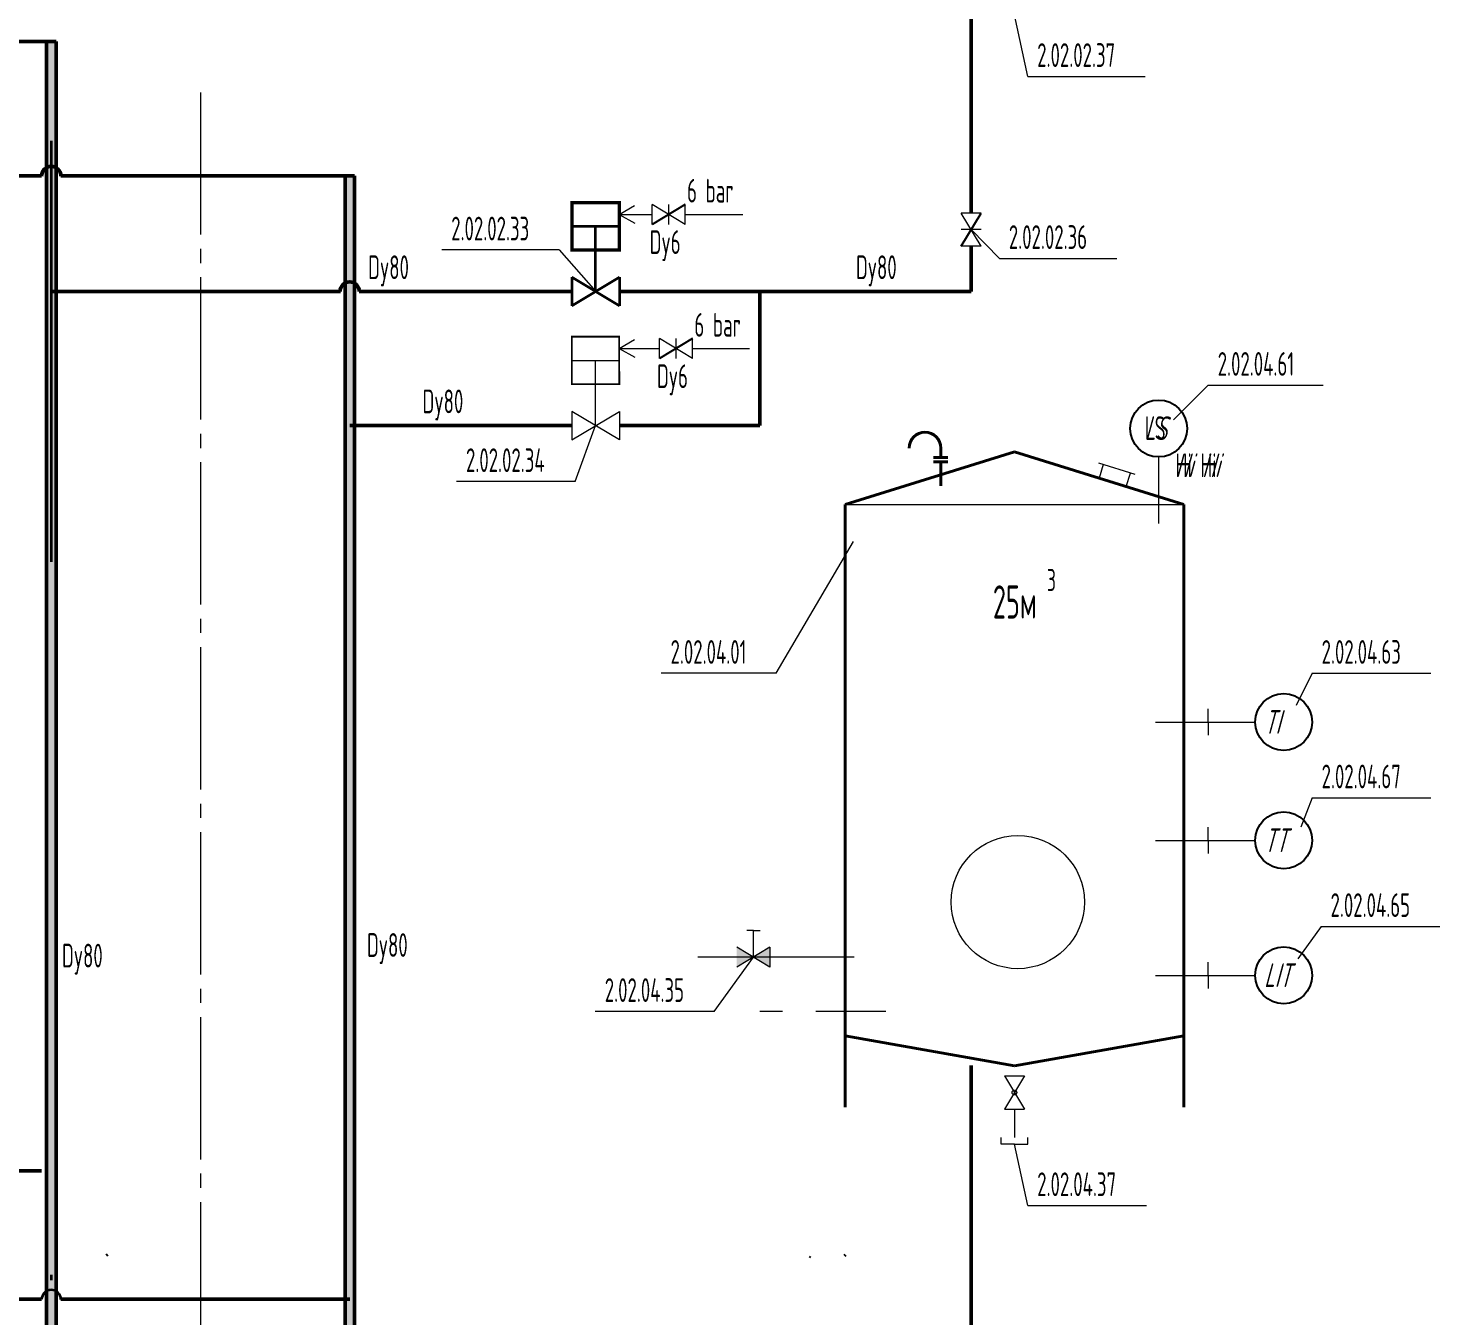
# Model space of a CAD drawing. Header units: millimetres. Extents: x -2281 to 5887, y 0 to 4166.
# Drawn here: x 1134 to 1282.7, y 352.6 to 488.3 of the extents above; entities that cross this region are included whole.
import ezdxf

# ---------------------------------------------------------------- set-up
doc = ezdxf.new("R2010")
doc.units = ezdxf.units.MM
for name, pattern in [('K5LT32772', [0]), ('K5LT32773', [0]), ('K5LT32774', [0]), ('K5LT32776', [0]), ('K5LT32777', [0]), ('K5LT32778', [0]), ('K5LT32781', [0]), ('K5LT32783', [0]), ('K5LT32784', [0]), ('K5LT32785', [0]), ('K5LT32786', [0]), ('K5LT32792', [0]), ('K5LT32793', [0]), ('K5LT32795', [0]), ('K5LT32796', [0]), ('K5LT32797', [0]), ('K5LT32799', [0]), ('K5LT32808', [0]), ('K5LT_AXLED', [19.5, 15, -1.5, 1.5, -1.5]), ('K5LT_THIN', [0])]:
    doc.linetypes.add(name, pattern=pattern)
doc.layers.add('Системный слой', color=7, linetype='Continuous')
doc.styles.add('KTEXTSTYLE', font='GOST_AU.SHX', dxfattribs={"width": 0.96, "height": 5})
pattern_1 = [(-45, (0, 0), (1.9445436, 1.9445436), [])]

# ---------------------------------------------------------------- blocks, each defined once
blk = doc.blocks.new('U780')
at = {"layer": 'Системный слой', "color": 191, "linetype": 'K5LT32795', "lineweight": 18, "true_color": 0xbf7fff}
for p, q in [((1234.39, 348.61), (1232.29, 348.61)), ((1234.39, 345.11), (1232.29, 348.61)), ((1234.39, 346.86), (1232.29, 346.86)), ((1234.39, 345.11), (1232.29, 345.11))]:
    blk.add_line(p, q, dxfattribs=at)
at = {"layer": 'Системный слой', "color": 191, "linetype": 'K5LT32796', "lineweight": 25, "true_color": 0xbf7fff}
blk.add_line((1232.29, 345.11), (1234.39, 348.61), dxfattribs=at)
blk = doc.blocks.new('U779')
at = {"layer": 'Системный слой', "color": 200, "linetype": 'K5LT32808', "lineweight": 35, "true_color": 0xbf00ff}
for p, q in [((1233.34, 378.94), (1233.34, 348.61)), ((1233.34, 345.11), (1233.34, 340.34))]:
    blk.add_line(p, q, dxfattribs=at)
at = {"layer": 'Системный слой'}
blk.add_blockref('U780', (0, 0), dxfattribs=at)
blk = doc.blocks.new('U782')
at = {"layer": 'Системный слой', "color": 191, "linetype": 'K5LT32795', "lineweight": 18, "true_color": 0xbf7fff}
for p, q in [((1234.39, 348.61), (1232.29, 348.61)), ((1234.39, 345.11), (1232.29, 348.61)), ((1234.39, 346.86), (1232.29, 346.86)), ((1234.39, 345.11), (1232.29, 345.11))]:
    blk.add_line(p, q, dxfattribs=at)
at = {"layer": 'Системный слой', "color": 191, "linetype": 'K5LT32796', "lineweight": 25, "true_color": 0xbf7fff}
blk.add_line((1232.29, 345.11), (1234.39, 348.61), dxfattribs=at)
blk = doc.blocks.new('U781')
at = {"layer": 'Системный слой', "color": 191, "linetype": 'K5LT32781', "lineweight": 50, "true_color": 0xbf7fff}
for p, q in [((1233.34, 378.94), (1233.34, 348.61)), ((1233.34, 345.11), (1233.34, 340.34))]:
    blk.add_line(p, q, dxfattribs=at)
at = {"layer": 'Системный слой'}
blk.add_blockref('U782', (0, 0), dxfattribs=at)
blk = doc.blocks.new('U785')
at = {"layer": 'Системный слой', "color": 211, "linetype": 'K5LT32799', "lineweight": 35, "true_color": 0xff7fff}
for p, q in [((1069.85, 376.1), (1071.95, 376.1)), ((1069.85, 372.6), (1071.95, 376.1)), ((1071.95, 372.6), (1069.85, 376.1)), ((1069.85, 374.35), (1071.95, 374.35)), ((1069.85, 372.6), (1071.95, 372.6))]:
    blk.add_line(p, q, dxfattribs=at)
blk = doc.blocks.new('U784')
at = {"layer": 'Системный слой', "color": 211, "linetype": 'K5LT32783', "lineweight": 50, "true_color": 0xff7fff}
for p, q in [((1070.9, 379.73), (1070.9, 376.1)), ((1070.9, 372.6), (1070.9, 367.83))]:
    blk.add_line(p, q, dxfattribs=at)
at = {"layer": 'Системный слой'}
blk.add_blockref('U785', (0, 0), dxfattribs=at)
blk = doc.blocks.new('U783')
at = {"layer": 'Системный слой', "color": 4, "linetype": 'K5LT32772', "lineweight": 18, "true_color": 0x00ffff}
for p, q in [((1101.02, 374.91), (1101.02, 377.01)), ((1101.02, 374.91), (1104.52, 377.01)), ((1102.76, 374.91), (1102.76, 377.01)), ((1104.52, 374.91), (1104.52, 377.01)), ((1107.98, 375.96), (1106.36, 376.91)), ((1101.02, 375.96), (1094.96, 375.96)), ((1102.77, 375.96), (1102.76, 375.96)), ((1107.98, 375.95), (1104.52, 375.95)), ((1107.98, 375.95), (1106.35, 375.03)), ((1100.25, 361.38), (1100.25, 363.48)), ((1100.25, 361.38), (1103.75, 363.48)), ((1101.99, 361.38), (1101.99, 363.48)), ((1103.75, 361.38), (1103.75, 363.48)), ((1107.98, 362.43), (1106.37, 363.38)), ((1100.25, 362.43), (1094.27, 362.43)), ((1102, 362.43), (1101.99, 362.43)), ((1107.98, 362.42), (1103.75, 362.42)), ((1107.98, 362.42), (1106.35, 361.5))]:
    blk.add_line(p, q, dxfattribs=at)
at = {"layer": 'Системный слой', "color": 4, "linetype": 'K5LT32774', "lineweight": 25, "true_color": 0x00ffff}
for p, q in [((1101.02, 377.01), (1104.52, 374.91)), ((1100.25, 363.48), (1103.75, 361.38))]:
    blk.add_line(p, q, dxfattribs=at)
at = {"layer": 'Системный слой', "color": 4, "linetype": 'K5LT32773', "lineweight": 18, "true_color": 0x00ffff}
for p, q in [((1102.78, 375.95), (1102.76, 375.95)), ((1102.01, 362.42), (1101.99, 362.42))]:
    blk.add_line(p, q, dxfattribs=at)
at = {"layer": 'Системный слой', "color": 211, "linetype": 'K5LT32799', "lineweight": 35, "true_color": 0xff7fff}
for p, q in [((1112.98, 374.71), (1107.98, 374.71)), ((1110.47, 367.83), (1110.47, 374.71)), ((1112.97, 366.33), (1107.97, 369.33)), ((1107.97, 369.33), (1107.97, 366.33)), ((1107.97, 366.33), (1112.97, 369.33)), ((1112.97, 369.33), (1112.97, 366.33))]:
    blk.add_line(p, q, dxfattribs=at)
at = {"layer": 'Системный слой', "color": 211, "linetype": 'K5LT32783', "lineweight": 50, "true_color": 0xff7fff}
for p, q in [((1070.9, 367.83), (1107.97, 367.83)), ((1112.97, 367.83), (1135.37, 367.83))]:
    blk.add_line(p, q, dxfattribs=at)
at = {"layer": 'Системный слой', "color": 191, "linetype": 'K5LT32781', "lineweight": 50, "true_color": 0xbf7fff}
for p, q in [((1093.18, 367.83), (1093.18, 354.3)), ((1093.18, 354.3), (1107.98, 354.3)), ((1112.98, 354.3), (1135.37, 354.3)), ((1137.4, 354.3), (1167.86, 354.3))]:
    blk.add_line(p, q, dxfattribs=at)
at = {"layer": 'Системный слой', "color": 200, "linetype": 'K5LT32778', "lineweight": 18, "true_color": 0xbf00ff}
for p, q in [((1112.98, 361.18), (1107.98, 361.18)), ((1110.48, 354.3), (1110.48, 361.18)), ((1112.98, 352.8), (1107.98, 355.8)), ((1107.98, 355.8), (1107.98, 352.8)), ((1107.98, 352.8), (1112.98, 355.8)), ((1112.98, 355.8), (1112.98, 352.8))]:
    blk.add_line(p, q, dxfattribs=at)
at = {"layer": 'Системный слой', "color": 211, "linetype": 'K5LT32799', "true_color": 0xff7fff, "const_width": 0.35}
blk.add_lwpolyline([(1112.97, 372.21), (1107.97, 372.21), (1107.98, 377.21), (1112.98, 377.21)], close=True, dxfattribs=at)
at = {"layer": 'Системный слой', "color": 200, "linetype": 'K5LT32778', "true_color": 0xbf00ff, "const_width": 0.18}
blk.add_lwpolyline([(1112.98, 358.68), (1107.98, 358.68), (1107.98, 363.68), (1112.98, 363.68)], close=True, dxfattribs=at)
at = {"layer": 'Системный слой'}
blk.add_blockref('U784', (0, 0), dxfattribs=at)
at = {"layer": 'Системный слой', "color": 7, "char_height": 2.5, "attachment_point": 1, "style": 'KTEXTSTYLE'}
for s, insert in [('\\H3.5;\\W0.965;\\Q15;\\Q0;\\W0.715;\\H2.50;6 bar', (1094.32, 379.59)), ('\\H3.5;\\W0.965;\\Q15;\\Q0;\\W0.715;\\H2.50;Dy6', (1100.23, 374.28)), ('\\H3.5;\\W0.965;\\Q15;\\Q0;\\W0.715;\\H2.50;6 bar', (1093.8, 366.17)), ('\\H3.5;\\W0.965;\\Q15;\\Q0;\\W0.715;\\H2.50;Dy6', (1099.46, 360.75))]:
    blk.add_mtext(s, dxfattribs=dict(at, insert=insert))
blk = doc.blocks.new('U789')
at = {"layer": 'Системный слой', "color": 191, "linetype": 'K5LT32795', "lineweight": 18, "true_color": 0xbf7fff}
for p, q in [((1234.39, 468.82), (1232.29, 468.82)), ((1234.39, 465.32), (1232.29, 468.82)), ((1234.39, 467.07), (1232.29, 467.07)), ((1234.39, 465.32), (1232.29, 465.32))]:
    blk.add_line(p, q, dxfattribs=at)
at = {"layer": 'Системный слой', "color": 191, "linetype": 'K5LT32796', "lineweight": 25, "true_color": 0xbf7fff}
blk.add_line((1232.29, 465.32), (1234.39, 468.82), dxfattribs=at)
blk = doc.blocks.new('U788')
at = {"layer": 'Системный слой', "color": 191, "linetype": 'K5LT32781', "lineweight": 50, "true_color": 0xbf7fff}
for p, q in [((1233.34, 498), (1233.34, 468.82)), ((1233.34, 465.32), (1233.34, 460.55))]:
    blk.add_line(p, q, dxfattribs=at)
at = {"layer": 'Системный слой'}
blk.add_blockref('U789', (0, 0), dxfattribs=at)
blk = doc.blocks.new('U848')
at = {"layer": 'Системный слой', "color": 7, "linetype": 'K5LT_THIN', "lineweight": 13}
for q in [(1210.39, 390.36), (1193.73, 384.64)]:
    blk.add_line((1206.25, 384.64), q, dxfattribs=at)
at = {"layer": 'Системный слой', "color": 7, "insert": (1194.73, 388.14), "char_height": 2.5, "attachment_point": 1, "style": 'KTEXTSTYLE'}
blk.add_mtext('\\H3.5;\\W0.965;\\Q15;\\Q0;\\W0.715;\\H2.50;2.02.04.35', dxfattribs=at)
blk = doc.blocks.new('U849')
at = {"layer": 'Системный слой', "color": 7, "linetype": 'K5LT_THIN', "lineweight": 13}
for q in [(1237.91, 370.66), (1251.83, 364.17)]:
    blk.add_line((1239.31, 364.17), q, dxfattribs=at)
at = {"layer": 'Системный слой', "color": 7, "insert": (1240.31, 367.67), "char_height": 2.5, "attachment_point": 1, "style": 'KTEXTSTYLE'}
blk.add_mtext('\\H3.5;\\W0.965;\\Q15;\\Q0;\\W0.715;\\H2.50;2.02.04.37', dxfattribs=at)
blk = doc.blocks.new('U850')
at = {"layer": 'Системный слой', "color": 7, "linetype": 'K5LT_THIN', "lineweight": 13}
for q in [(1267.79, 390.2), (1282.75, 393.6)]:
    blk.add_line((1270.23, 393.6), q, dxfattribs=at)
at = {"layer": 'Системный слой', "color": 7, "insert": (1271.23, 397.1), "char_height": 2.5, "attachment_point": 1, "style": 'KTEXTSTYLE'}
blk.add_mtext('\\H3.5;\\W0.965;\\Q15;\\Q0;\\W0.715;\\H2.50;2.02.04.65', dxfattribs=at)
blk = doc.blocks.new('U851')
at = {"layer": 'Системный слой', "color": 7, "linetype": 'K5LT_THIN', "lineweight": 13}
for q in [(1268.1, 404.08), (1281.81, 407.16)]:
    blk.add_line((1269.29, 407.16), q, dxfattribs=at)
at = {"layer": 'Системный слой', "color": 7, "insert": (1270.29, 410.66), "char_height": 2.5, "attachment_point": 1, "style": 'KTEXTSTYLE'}
blk.add_mtext('\\H3.5;\\W0.965;\\Q15;\\Q0;\\W0.715;\\H2.50;2.02.04.67', dxfattribs=at)
blk = doc.blocks.new('U852')
at = {"layer": 'Системный слой', "color": 7, "linetype": 'K5LT_THIN', "lineweight": 13}
for q in [(1267.6, 416.88), (1281.81, 420.29)]:
    blk.add_line((1269.29, 420.29), q, dxfattribs=at)
at = {"layer": 'Системный слой', "color": 7, "insert": (1270.29, 423.79), "char_height": 2.5, "attachment_point": 1, "style": 'KTEXTSTYLE'}
blk.add_mtext('\\H3.5;\\W0.965;\\Q15;\\Q0;\\W0.715;\\H2.50;2.02.04.63', dxfattribs=at)
blk = doc.blocks.new('U853')
at = {"layer": 'Системный слой', "color": 7, "linetype": 'K5LT_THIN', "lineweight": 13}
for q in [(1254.68, 447), (1270.46, 450.66)]:
    blk.add_line((1258.34, 450.66), q, dxfattribs=at)
at = {"layer": 'Системный слой', "color": 7, "insert": (1259.34, 454.16), "char_height": 2.5, "attachment_point": 1, "style": 'KTEXTSTYLE'}
blk.add_mtext('\\H3.5;\\W0.965;\\Q15;\\Q0;\\W0.715;\\H2.50;2.02.04.61', dxfattribs=at)
blk = doc.blocks.new('U854')
at = {"layer": 'Системный слой', "color": 7, "linetype": 'K5LT_THIN', "lineweight": 13}
for q in [(1220.96, 434.17), (1200.66, 420.29)]:
    blk.add_line((1212.78, 420.29), q, dxfattribs=at)
at = {"layer": 'Системный слой', "color": 7, "insert": (1201.66, 423.79), "char_height": 2.5, "attachment_point": 1, "style": 'KTEXTSTYLE'}
blk.add_mtext('\\H3.5;\\W0.965;\\Q15;\\Q0;\\W0.715;\\H2.50;2.02.04.01', dxfattribs=at)
blk = doc.blocks.new('U863')
at = {"layer": 'Системный слой', "color": 7, "linetype": 'K5LT_THIN', "lineweight": 13}
for q in [(1177.54, 464.93), (1193.77, 460.55)]:
    blk.add_line((1189.92, 464.93), q, dxfattribs=at)
at = {"layer": 'Системный слой', "color": 7, "insert": (1178.54, 468.43), "char_height": 2.5, "attachment_point": 1, "style": 'KTEXTSTYLE'}
blk.add_mtext('\\H3.5;\\W0.965;\\Q15;\\Q0;\\W0.715;\\H2.50;2.02.02.33', dxfattribs=at)
blk = doc.blocks.new('U864')
at = {"layer": 'Системный слой', "color": 7, "linetype": 'K5LT_THIN', "lineweight": 13}
for q in [(1193.76, 446.41), (1179.1, 440.51)]:
    blk.add_line((1191.62, 440.51), q, dxfattribs=at)
at = {"layer": 'Системный слой', "color": 7, "insert": (1180.1, 444.01), "char_height": 2.5, "attachment_point": 1, "style": 'KTEXTSTYLE'}
blk.add_mtext('\\H3.5;\\W0.965;\\Q15;\\Q0;\\W0.715;\\H2.50;2.02.02.34', dxfattribs=at)
blk = doc.blocks.new('U865')
at = {"layer": 'Системный слой', "color": 7, "linetype": 'K5LT_THIN', "lineweight": 13}
for q in [(1233.34, 467.07), (1248.71, 464.03)]:
    blk.add_line((1236.32, 464.03), q, dxfattribs=at)
at = {"layer": 'Системный слой', "color": 7, "insert": (1237.32, 467.53), "char_height": 2.5, "attachment_point": 1, "style": 'KTEXTSTYLE'}
blk.add_mtext('\\H3.5;\\W0.965;\\Q15;\\Q0;\\W0.715;\\H2.50;2.02.02.36', dxfattribs=at)
blk = doc.blocks.new('U867')
at = {"layer": 'Системный слой', "color": 7, "linetype": 'K5LT_THIN', "lineweight": 13}
for q in [(1237.91, 489.72), (1251.7, 483.22)]:
    blk.add_line((1239.31, 483.22), q, dxfattribs=at)
at = {"layer": 'Системный слой', "color": 7, "insert": (1240.31, 486.72), "char_height": 2.5, "attachment_point": 1, "style": 'KTEXTSTYLE'}
blk.add_mtext('\\H3.5;\\W0.965;\\Q15;\\Q0;\\W0.715;\\H2.50;2.02.02.37', dxfattribs=at)
blk = doc.blocks.new('U941')
at = {"layer": 'Системный слой', "color": 7, "linetype": 'K5LT_THIN', "lineweight": 13}
for q in [(1210.39, 390.36), (1193.73, 384.64)]:
    blk.add_line((1206.25, 384.64), q, dxfattribs=at)
at = {"layer": 'Системный слой', "color": 7, "insert": (1194.73, 388.14), "char_height": 2.5, "attachment_point": 1, "style": 'KTEXTSTYLE'}
blk.add_mtext('\\H3.5;\\W0.965;\\Q15;\\Q0;\\W0.715;\\H2.50;2.02.04.35', dxfattribs=at)
blk = doc.blocks.new('U942')
at = {"layer": 'Системный слой', "color": 7, "linetype": 'K5LT_THIN', "lineweight": 13}
for q in [(1237.91, 370.66), (1251.83, 364.17)]:
    blk.add_line((1239.31, 364.17), q, dxfattribs=at)
at = {"layer": 'Системный слой', "color": 7, "insert": (1240.31, 367.67), "char_height": 2.5, "attachment_point": 1, "style": 'KTEXTSTYLE'}
blk.add_mtext('\\H3.5;\\W0.965;\\Q15;\\Q0;\\W0.715;\\H2.50;2.02.04.37', dxfattribs=at)
blk = doc.blocks.new('U943')
at = {"layer": 'Системный слой', "color": 7, "linetype": 'K5LT_THIN', "lineweight": 13}
for q in [(1267.79, 390.2), (1282.75, 393.6)]:
    blk.add_line((1270.23, 393.6), q, dxfattribs=at)
at = {"layer": 'Системный слой', "color": 7, "insert": (1271.23, 397.1), "char_height": 2.5, "attachment_point": 1, "style": 'KTEXTSTYLE'}
blk.add_mtext('\\H3.5;\\W0.965;\\Q15;\\Q0;\\W0.715;\\H2.50;2.02.04.65', dxfattribs=at)
blk = doc.blocks.new('U944')
at = {"layer": 'Системный слой', "color": 7, "linetype": 'K5LT_THIN', "lineweight": 13}
for q in [(1268.1, 404.08), (1281.81, 407.16)]:
    blk.add_line((1269.29, 407.16), q, dxfattribs=at)
at = {"layer": 'Системный слой', "color": 7, "insert": (1270.29, 410.66), "char_height": 2.5, "attachment_point": 1, "style": 'KTEXTSTYLE'}
blk.add_mtext('\\H3.5;\\W0.965;\\Q15;\\Q0;\\W0.715;\\H2.50;2.02.04.67', dxfattribs=at)
blk = doc.blocks.new('U945')
at = {"layer": 'Системный слой', "color": 7, "linetype": 'K5LT_THIN', "lineweight": 13}
for q in [(1267.6, 416.88), (1281.81, 420.29)]:
    blk.add_line((1269.29, 420.29), q, dxfattribs=at)
at = {"layer": 'Системный слой', "color": 7, "insert": (1270.29, 423.79), "char_height": 2.5, "attachment_point": 1, "style": 'KTEXTSTYLE'}
blk.add_mtext('\\H3.5;\\W0.965;\\Q15;\\Q0;\\W0.715;\\H2.50;2.02.04.63', dxfattribs=at)
blk = doc.blocks.new('U946')
at = {"layer": 'Системный слой', "color": 7, "linetype": 'K5LT_THIN', "lineweight": 13}
for q in [(1254.68, 447), (1270.46, 450.66)]:
    blk.add_line((1258.34, 450.66), q, dxfattribs=at)
at = {"layer": 'Системный слой', "color": 7, "insert": (1259.34, 454.16), "char_height": 2.5, "attachment_point": 1, "style": 'KTEXTSTYLE'}
blk.add_mtext('\\H3.5;\\W0.965;\\Q15;\\Q0;\\W0.715;\\H2.50;2.02.04.61', dxfattribs=at)
blk = doc.blocks.new('U947')
at = {"layer": 'Системный слой', "color": 7, "linetype": 'K5LT_THIN', "lineweight": 13}
for q in [(1220.96, 434.17), (1200.66, 420.29)]:
    blk.add_line((1212.78, 420.29), q, dxfattribs=at)
at = {"layer": 'Системный слой', "color": 7, "insert": (1201.66, 423.79), "char_height": 2.5, "attachment_point": 1, "style": 'KTEXTSTYLE'}
blk.add_mtext('\\H3.5;\\W0.965;\\Q15;\\Q0;\\W0.715;\\H2.50;2.02.04.01', dxfattribs=at)
blk = doc.blocks.new('U956')
at = {"layer": 'Системный слой', "color": 7, "linetype": 'K5LT_THIN', "lineweight": 13}
for q in [(1177.54, 464.93), (1193.77, 460.55)]:
    blk.add_line((1189.92, 464.93), q, dxfattribs=at)
at = {"layer": 'Системный слой', "color": 7, "insert": (1178.54, 468.43), "char_height": 2.5, "attachment_point": 1, "style": 'KTEXTSTYLE'}
blk.add_mtext('\\H3.5;\\W0.965;\\Q15;\\Q0;\\W0.715;\\H2.50;2.02.02.33', dxfattribs=at)
blk = doc.blocks.new('U957')
at = {"layer": 'Системный слой', "color": 7, "linetype": 'K5LT_THIN', "lineweight": 13}
for q in [(1193.76, 446.41), (1179.1, 440.51)]:
    blk.add_line((1191.62, 440.51), q, dxfattribs=at)
at = {"layer": 'Системный слой', "color": 7, "insert": (1180.1, 444.01), "char_height": 2.5, "attachment_point": 1, "style": 'KTEXTSTYLE'}
blk.add_mtext('\\H3.5;\\W0.965;\\Q15;\\Q0;\\W0.715;\\H2.50;2.02.02.34', dxfattribs=at)
blk = doc.blocks.new('U960')
at = {"layer": 'Системный слой', "color": 7, "linetype": 'K5LT_THIN', "lineweight": 13}
for q in [(1233.34, 467.07), (1248.71, 464.03)]:
    blk.add_line((1236.32, 464.03), q, dxfattribs=at)
at = {"layer": 'Системный слой', "color": 7, "insert": (1237.32, 467.53), "char_height": 2.5, "attachment_point": 1, "style": 'KTEXTSTYLE'}
blk.add_mtext('\\H3.5;\\W0.965;\\Q15;\\Q0;\\W0.715;\\H2.50;2.02.02.36', dxfattribs=at)
blk = doc.blocks.new('U962')
at = {"layer": 'Системный слой', "color": 7, "linetype": 'K5LT_THIN', "lineweight": 13}
for q in [(1237.91, 489.72), (1251.7, 483.22)]:
    blk.add_line((1239.31, 483.22), q, dxfattribs=at)
at = {"layer": 'Системный слой', "color": 7, "insert": (1240.31, 486.72), "char_height": 2.5, "attachment_point": 1, "style": 'KTEXTSTYLE'}
blk.add_mtext('\\H3.5;\\W0.965;\\Q15;\\Q0;\\W0.715;\\H2.50;2.02.02.37', dxfattribs=at)
blk = doc.blocks.new('T93')
at = {"layer": 'Системный слой', "color": 7, "char_height": 2.5, "attachment_point": 1, "style": 'KTEXTSTYLE'}
for s, insert in [('\\H3.5;\\W0.965;\\Q15;\\Q0;\\W0.715;\\H2.33;3', (1241.34, 431.29)), ('\\H3.5;\\W0.965;\\Q15;\\Q0;\\W0.715;25м', (1235.64, 429.56))]:
    blk.add_mtext(s, dxfattribs=dict(at, insert=insert))

msp = doc.modelspace()

# ---------------------------------------------------------------- hatches: boundary and pattern name
at = {"layer": 'Системный слой', "true_color": 0xffc0cb}
for points in [[(1135.88504, 486.88667), (1135.88504, 473.60249), (1135.99953, 473.65818), (1136.12009, 473.69909), (1136.24484, 473.72458), (1136.37179, 473.73423), (1136.49895, 473.72789), (1136.62432, 473.70568), (1136.74591, 473.66793), (1136.86182, 473.61525), (1136.88504, 473.60249), (1136.88504, 486.88667)], [(1136.88504, 355.14776), (1136.88504, 473.60249), (1136.77054, 473.65818), (1136.64998, 473.69909), (1136.52523, 473.72458), (1136.39828, 473.73423), (1136.27112, 473.72789), (1136.14575, 473.70568), (1136.02416, 473.66793), (1135.90825, 473.61525), (1135.88504, 473.60249), (1135.88504, 355.14776), (1135.99953, 355.20346), (1136.12009, 355.24437), (1136.24484, 355.26985), (1136.37179, 355.2795), (1136.49895, 355.27317), (1136.62432, 355.25095), (1136.74591, 355.21321), (1136.86182, 355.16052)], [(1135.88504, 355.14776), (1135.88504, 197.55695), (1136.88504, 197.55695), (1136.88504, 355.14776), (1136.77054, 355.20346), (1136.64998, 355.24437), (1136.52523, 355.26985), (1136.39828, 355.2795), (1136.27112, 355.27317), (1136.14575, 355.25095), (1136.02416, 355.21321), (1135.90825, 355.16052)]]:
    msp.add_hatch(color=254, dxfattribs=at).paths.add_polyline_path(points)
at = {"layer": 'Системный слой', "true_color": 0xcc99ff}
h = msp.add_hatch(color=191, dxfattribs=at)
h.paths.add_polyline_path([(1168.35503, 197.55695), (1168.35504, 222.17715), (1168.24054, 222.23284), (1168.11998, 222.27375), (1167.99523, 222.29923), (1167.86828, 222.30888), (1167.74112, 222.30255), (1167.61575, 222.28033), (1167.49416, 222.24258), (1167.37825, 222.1899), (1167.35504, 222.17714), (1167.35504, 197.55695)])
h.paths.add_polyline_path([(1168.35504, 222.17715), (1168.35505, 341.20807), (1168.24147, 341.2656), (1168.12158, 341.30845), (1167.99726, 341.33594), (1167.87048, 341.34764), (1167.74324, 341.34335), (1167.61753, 341.32316), (1167.49534, 341.28738), (1167.3786, 341.23657), (1167.35505, 341.22412), (1167.35504, 222.17714), (1167.46953, 222.23284), (1167.5901, 222.27375), (1167.71484, 222.29923), (1167.8418, 222.30888), (1167.96896, 222.30255), (1168.09433, 222.28033), (1168.21592, 222.24259), (1168.33183, 222.1899)])
h.paths.add_polyline_path([(1167.35505, 354.30127), (1167.35505, 341.22412), (1167.47042, 341.27798), (1167.59162, 341.31696), (1167.71676, 341.34044), (1167.84385, 341.34806), (1167.97089, 341.3397), (1168.09589, 341.31549), (1168.21687, 341.2758), (1168.33192, 341.22127), (1168.35505, 341.20807), (1168.35507, 461.42428), (1168.24149, 461.48181), (1168.1216, 461.52467), (1167.99728, 461.55216), (1167.8705, 461.56385), (1167.74325, 461.55958), (1167.61754, 461.53939), (1167.49536, 461.50361), (1167.37861, 461.4528), (1167.35506, 461.44034)])
h.paths.add_polyline_path([(1167.35506, 472.73201), (1167.35506, 461.44034), (1167.47043, 461.4942), (1167.59163, 461.53318), (1167.71677, 461.55666), (1167.84386, 461.56428), (1167.9709, 461.55592), (1168.0959, 461.5317), (1168.21688, 461.49202), (1168.33193, 461.43748), (1168.35507, 461.42428), (1168.35507, 472.73201)])
at = {"layer": 'Системный слой'}
h = msp.add_hatch(color=7, dxfattribs=at)
h.paths.add_polyline_path([(1210.39454, 390.35907), (1208.64454, 391.40907), (1208.64454, 389.30907)])
h.paths.add_polyline_path([(1212.14454, 391.40907), (1210.39454, 390.35907), (1212.14454, 389.30907)])
h = msp.add_hatch(color=7, dxfattribs=at)
h.paths.add_polyline_path([(1210.39454, 390.35907), (1208.64454, 391.40907), (1208.64454, 389.30907)])
h.paths.add_polyline_path([(1212.14454, 391.40907), (1210.39454, 390.35907), (1212.14454, 389.30907)])
h = msp.add_hatch(dxfattribs=at)
h.set_pattern_fill('', angle=-90, style=0, pattern_type=0)
h.set_pattern_definition(pattern_1)
h.paths.add_polyline_path([(1141.3745, 358.67834), (1141.1545, 358.67834), (1141.1545, 359.03584), (1141.3745, 359.03584)])
h.paths.add_polyline_path([(1141.7595, 358.67834), (1141.7595, 359.03584), (1141.9795, 359.03584), (1142.062, 359.03584), (1142.34937, 359.03584), (1142.34937, 358.67834)])
h.paths.add_polyline_path([(1143.80962, 358.67834), (1143.80962, 359.03584), (1144.07489, 359.03584), (1144.1795, 359.03584), (1144.3995, 359.03584), (1144.3995, 358.67834)])
h.paths.add_polyline_path([(1145.0045, 358.67834), (1144.7845, 358.67834), (1144.7845, 359.03584), (1145.0045, 359.03584)])
h = msp.add_hatch(dxfattribs=at)
h.set_pattern_fill('', angle=-90, style=0, pattern_type=0)
h.set_pattern_definition(pattern_1)
h.paths.add_polyline_path([(1216.4995, 358.67879), (1216.2795, 358.67879), (1216.2795, 359.03629), (1216.4995, 359.03629)])
h.paths.add_polyline_path([(1216.8845, 358.67879), (1216.8845, 359.03629), (1217.1045, 359.03629), (1217.187, 359.03629), (1217.47437, 359.03629), (1217.47437, 358.67879)])
h.paths.add_polyline_path([(1218.93462, 358.67879), (1218.93462, 359.03629), (1219.19989, 359.03629), (1219.3045, 359.03629), (1219.5245, 359.03629), (1219.5245, 358.67879)])
h.paths.add_polyline_path([(1220.1295, 358.67879), (1219.9095, 358.67879), (1219.9095, 359.03629), (1220.1295, 359.03629)])

# ---------------------------------------------------------------- linework, layer by layer
at = {"layer": 'Системный слой', "color": 211, "linetype": 'K5LT32783', "lineweight": 50, "true_color": 0xff7fff}
for p, q in [((1112.97314, 486.88667), (1136.88504, 486.88667)), ((1135.88504, 486.88667), (1135.88504, 152.1593)), ((1136.88504, 486.88667), (1136.88504, 152.14148)), ((1166.85504, 460.55015), (1136.43017, 460.55015)), ((1191.31006, 460.55015), (1168.85504, 460.55015)), ((1196.26696, 460.55015), (1211.06188, 460.55015))]:
    msp.add_line(p, q, dxfattribs=at)
at = {"layer": 'Системный слой', "color": 30, "linetype": 'K5LT_AXLED', "lineweight": 13, "true_color": 0xff8000}
msp.add_line((1152.12004, 481.53941), (1152.12004, 96.68507), dxfattribs=at)
at = {"layer": 'Системный слой', "color": 211, "linetype": 'K5LT32799', "lineweight": 35, "true_color": 0xff7fff}
for p, q in [((1136.38504, 476.44365), (1136.38504, 432.04806)), ((1136.38504, 476.44365), (1136.38504, 432.04806)), ((1191.26391, 467.42513), (1196.26391, 467.42513)), ((1193.76696, 460.55015), (1193.76696, 467.42514)), ((1191.26696, 459.05015), (1196.26696, 462.05015)), ((1191.26696, 462.05015), (1191.26696, 459.05015)), ((1196.26696, 459.05015), (1191.26696, 462.05015)), ((1196.26696, 462.05015), (1196.26696, 459.05015)), ((1136.38504, 356.85298), (1136.38504, 356.30127)), ((1136.38504, 356.85298), (1136.38504, 356.30127))]:
    msp.add_line(p, q, dxfattribs=at)
at = {"layer": 'Системный слой', "color": 191, "linetype": 'K5LT32781', "lineweight": 50, "true_color": 0xbf7fff}
for p, q in [((1112.97517, 472.73201), (1135.37096, 472.73201)), ((1137.39911, 472.73201), (1168.35507, 472.73201)), ((1233.33791, 460.55015), (1211.06188, 460.55015)), ((1211.06188, 460.55015), (1211.06188, 446.40537)), ((1191.22182, 446.40854), (1167.85506, 446.40854)), ((1211.06188, 446.40537), (1196.26493, 446.40854))]:
    msp.add_line(p, q, dxfattribs=at)
at = {"layer": 'Системный слой', "color": 200, "linetype": 'K5LT32784', "lineweight": 50, "true_color": 0xbf00ff}
for p, q in [((1167.35504, 153.00093), (1167.35506, 472.73201)), ((1168.35503, 153.00093), (1168.35507, 472.73201))]:
    msp.add_line(p, q, dxfattribs=at)
at = {"layer": 'Системный слой', "color": 4, "linetype": 'K5LT32772', "lineweight": 18, "true_color": 0x00ffff}
for p, q in [((1196.25846, 468.67813), (1197.87663, 469.62531)), ((1199.7179, 467.62513), (1199.7179, 469.72513)), ((1203.2179, 467.62513), (1199.7179, 469.72513)), ((1201.47584, 467.62513), (1201.47584, 469.72513)), ((1203.2179, 467.62513), (1203.2179, 469.72513)), ((1196.25849, 468.67309), (1197.88786, 467.7453)), ((1196.25849, 468.67309), (1199.7179, 468.67309)), ((1201.4679, 468.67513), (1201.47584, 468.67513)), ((1203.2179, 468.67513), (1209.2779, 468.67513)), ((1196.25643, 454.53652), (1197.87461, 455.4837)), ((1200.48876, 453.48352), (1200.48876, 455.58352)), ((1203.98876, 453.48352), (1200.48876, 455.58352)), ((1202.24669, 453.48352), (1202.24669, 455.58352)), ((1203.98876, 453.48352), (1203.98876, 455.58352)), ((1196.25646, 454.53149), (1197.88583, 453.60369)), ((1196.25646, 454.53149), (1200.48876, 454.53149)), ((1202.23876, 454.53352), (1202.24669, 454.53352)), ((1203.98876, 454.53352), (1209.97354, 454.53352))]:
    msp.add_line(p, q, dxfattribs=at)
at = {"layer": 'Системный слой', "color": 4, "linetype": 'K5LT32774', "lineweight": 25, "true_color": 0x00ffff}
for p, q in [((1203.2179, 469.72513), (1199.7179, 467.62513)), ((1203.98876, 455.58352), (1200.48876, 453.48352))]:
    msp.add_line(p, q, dxfattribs=at)
at = {"layer": 'Системный слой', "color": 4, "linetype": 'K5LT32773', "lineweight": 18, "true_color": 0x00ffff}
for p, q in [((1201.45997, 468.67037), (1201.47584, 468.67037)), ((1202.23082, 454.52876), (1202.24669, 454.52876))]:
    msp.add_line(p, q, dxfattribs=at)
at = {"layer": 'Системный слой', "color": 200, "linetype": 'K5LT32778', "lineweight": 18, "true_color": 0xbf00ff}
for p, q in [((1191.26188, 453.28352), (1196.26188, 453.28352)), ((1193.76493, 446.40854), (1193.76188, 453.28352)), ((1191.26493, 444.90854), (1196.26493, 447.90854)), ((1191.26493, 447.90854), (1191.26493, 444.90854)), ((1196.26493, 444.90854), (1191.26493, 447.90854)), ((1196.26493, 447.90854), (1196.26493, 444.90854))]:
    msp.add_line(p, q, dxfattribs=at)
at = {"layer": 'Системный слой', "color": 7, "linetype": 'K5LT32785', "lineweight": 40}
for p, q in [((1220.06024, 438.08025), (1237.91024, 443.64393)), ((1220.06024, 438.08025), (1237.91024, 443.64393)), ((1230.14604, 443.02947), (1230.14604, 444.04199)), ((1230.14604, 443.02947), (1230.14604, 444.04199)), ((1237.91024, 443.64393), (1255.76024, 438.08025)), ((1237.91024, 443.64393), (1255.76024, 438.08025)), ((1229.39604, 443.02947), (1230.89604, 443.02947)), ((1229.39604, 443.02947), (1230.89604, 443.02947)), ((1229.39604, 442.58137), (1230.89604, 442.58137)), ((1229.39604, 442.58137), (1230.89604, 442.58137)), ((1230.14604, 440.06424), (1230.14604, 442.58137)), ((1230.14604, 440.06424), (1230.14604, 442.58137)), ((1220.06024, 382.08025), (1220.06024, 438.08025)), ((1220.06024, 382.08025), (1220.06024, 438.08025)), ((1255.76024, 438.08025), (1255.76024, 382.08025)), ((1255.76024, 438.08025), (1255.76024, 382.08025)), ((1220.06024, 382.08025), (1237.91024, 378.91737)), ((1220.06024, 382.08025), (1220.06024, 374.54018)), ((1220.06024, 382.08025), (1237.91024, 378.91737)), ((1220.06024, 382.08025), (1220.06024, 374.54018)), ((1237.91024, 378.91737), (1255.76024, 382.08025)), ((1237.91024, 378.91737), (1255.76024, 382.08025)), ((1255.76024, 382.08025), (1255.76024, 374.54018)), ((1255.76024, 382.08025), (1255.76024, 374.54018))]:
    msp.add_line(p, q, dxfattribs=at)
at = {"layer": 'Системный слой', "color": 7, "linetype": 'K5LT32776', "lineweight": 18}
for p, q in [((1250.62305, 441.25264), (1246.80425, 442.44292)), ((1250.62305, 441.25264), (1246.80425, 442.44292)), ((1247.2816, 442.29414), (1246.83524, 440.86209)), ((1247.2816, 442.29414), (1246.83524, 440.86209)), ((1249.69934, 439.96937), (1250.1457, 441.40142)), ((1249.69934, 439.96937), (1250.1457, 441.40142)), ((1220.06024, 438.08025), (1255.76024, 438.08025)), ((1220.06024, 438.08025), (1255.76024, 438.08025)), ((1252.79183, 415.1519), (1263.29183, 415.1519)), ((1252.79183, 415.1519), (1263.29183, 415.1519)), ((1258.33911, 415.1519), (1258.33911, 416.5519)), ((1258.33911, 415.1519), (1258.33911, 416.5519)), ((1258.33911, 415.1519), (1258.33911, 413.7519)), ((1258.33911, 415.1519), (1258.33911, 413.7519)), ((1258.33911, 402.67725), (1258.33911, 404.07725)), ((1258.33911, 402.67725), (1258.33911, 404.07725)), ((1252.79183, 402.67725), (1263.29183, 402.67725)), ((1252.79183, 402.67725), (1263.29183, 402.67725)), ((1258.33911, 402.67725), (1258.33911, 401.27725)), ((1258.33911, 402.67725), (1258.33911, 401.27725)), ((1210.39454, 393.15907), (1209.69454, 393.15907)), ((1210.39454, 393.15907), (1209.69454, 393.15907)), ((1210.39454, 390.35907), (1210.39454, 393.15907)), ((1210.39454, 393.15907), (1211.09454, 393.15907)), ((1210.39454, 390.35907), (1210.39454, 393.15907)), ((1210.39454, 393.15907), (1211.09454, 393.15907)), ((1212.14454, 391.40907), (1208.64454, 389.30907)), ((1212.14454, 389.30907), (1208.64454, 391.40907)), ((1212.14454, 391.40907), (1208.64454, 389.30907)), ((1212.14454, 389.30907), (1208.64454, 391.40907)), ((1212.14454, 391.40907), (1212.14454, 389.30907)), ((1212.14454, 391.40907), (1212.14454, 389.30907)), ((1221.02229, 390.35907), (1204.53864, 390.35907)), ((1221.02229, 390.35907), (1204.53864, 390.35907)), ((1258.33911, 388.44302), (1258.33911, 389.84302)), ((1258.33911, 388.44302), (1258.33911, 389.84302)), ((1252.79183, 388.44302), (1263.29183, 388.44302)), ((1252.79183, 388.44302), (1263.29183, 388.44302)), ((1258.33911, 388.44302), (1258.33911, 387.04302)), ((1258.33911, 388.44302), (1258.33911, 387.04302))]:
    msp.add_line(p, q, dxfattribs=at)
at = {"layer": 'Системный слой', "color": 7, "linetype": 'K5LT32786', "lineweight": 18}
msp.add_line((1253.11614, 436.07648), (1253.11614, 443.09886), dxfattribs=at)
msp.add_line((1253.11614, 436.07648), (1253.11614, 443.09886), dxfattribs=at)
at = {"layer": 'Системный слой', "color": 211, "linetype": 'K5LT32793', "lineweight": 18, "true_color": 0xff7fff}
for p, q in [((1213.46609, 384.64031), (1211.06185, 384.64031)), ((1213.46609, 384.64031), (1211.06185, 384.64031)), ((1224.36185, 384.64031), (1216.96609, 384.64031)), ((1224.36185, 384.64031), (1216.96609, 384.64031))]:
    msp.add_line(p, q, dxfattribs=at)
at = {"layer": 'Системный слой', "color": 6, "linetype": 'K5LT32792', "lineweight": 18, "true_color": 0xff00ff}
for p, q in [((1236.86024, 377.83917), (1238.96024, 377.83917)), ((1236.86024, 377.83917), (1238.96024, 374.33917)), ((1238.96024, 377.83917), (1236.86024, 374.33917)), ((1236.86024, 377.83917), (1238.96024, 377.83917)), ((1236.86024, 377.83917), (1238.96024, 374.33917)), ((1238.96024, 377.83917), (1236.86024, 374.33917)), ((1236.86024, 374.33917), (1238.96024, 374.33917)), ((1236.86024, 374.33917), (1238.96024, 374.33917)), ((1237.91024, 374.33917), (1237.91024, 371.36099)), ((1237.91024, 374.33917), (1237.91024, 371.36099)), ((1236.51024, 370.66099), (1236.51024, 371.36099)), ((1236.51024, 370.66099), (1236.51024, 371.36099)), ((1237.91024, 370.66099), (1236.51024, 370.66099)), ((1237.91024, 370.66099), (1236.51024, 370.66099)), ((1237.91024, 370.66099), (1239.31024, 370.66099)), ((1237.91024, 370.66099), (1239.31024, 370.66099)), ((1239.31024, 370.66099), (1239.31024, 371.36099)), ((1239.31024, 370.66099), (1239.31024, 371.36099))]:
    msp.add_line(p, q, dxfattribs=at)
at = {"layer": 'Системный слой', "color": 211, "linetype": 'K5LT32799', "true_color": 0xff7fff, "const_width": 0.35}
msp.add_lwpolyline([(1191.26594, 464.92514), (1196.26594, 464.92514), (1196.25873, 469.92513), (1191.25873, 469.92513)], close=True, dxfattribs=at)
at = {"layer": 'Системный слой', "color": 200, "linetype": 'K5LT32778', "true_color": 0xbf00ff, "const_width": 0.18}
msp.add_lwpolyline([(1191.26391, 450.78353), (1196.26391, 450.78353), (1196.2567, 455.78352), (1191.2567, 455.78352)], close=True, dxfattribs=at)
at = {"layer": 'Системный слой', "color": 7, "linetype": 'K5LT32777', "lineweight": 25}
for centre in [(1253.11614, 446.09886), (1253.11614, 446.09886), (1266.29183, 415.1519), (1266.29183, 415.1519), (1266.29183, 402.67725), (1266.29183, 402.67725), (1266.29183, 388.44302), (1266.29183, 388.44302)]:
    msp.add_circle(centre, 3, dxfattribs=at)
at = {"layer": 'Системный слой', "color": 7, "linetype": 'K5LT32776', "lineweight": 18}
msp.add_circle((1238.27151, 396.17038), 7.02373, dxfattribs=at)
msp.add_circle((1238.27151, 396.17038), 7.02373, dxfattribs=at)
at = {"layer": 'Системный слой', "color": 6, "linetype": 'K5LT32792', "lineweight": 18, "true_color": 0xff00ff}
msp.add_circle((1237.91024, 376.08917), 0.25, dxfattribs=at)
msp.add_circle((1237.91024, 376.08917), 0.25, dxfattribs=at)
at = {"layer": 'Системный слой', "color": 191, "linetype": 'K5LT32781', "lineweight": 50, "true_color": 0xbf7fff}
msp.add_arc((1136.38504, 472.72017), 1.01414, 0, 180, dxfattribs=at)
at = {"layer": 'Системный слой', "color": 211, "linetype": 'K5LT32783', "lineweight": 50, "true_color": 0xff7fff}
msp.add_arc((1167.84089, 460.55015), 1.01414, 0, 180, dxfattribs=at)
at = {"layer": 'Системный слой', "color": 7, "linetype": 'K5LT32785', "lineweight": 40}
msp.add_arc((1228.4814, 444.04199), 1.66464, 0, 180, dxfattribs=at)
msp.add_arc((1228.4814, 444.04199), 1.66464, 0, 180, dxfattribs=at)
at = {"layer": 'Системный слой', "color": 191, "linetype": 'K5LT32797', "lineweight": 35, "true_color": 0xbf7fff}
msp.add_arc((1136.38504, 354.26545), 1.01414, 0, 180, dxfattribs=at)

# ---------------------------------------------------------------- block references
at = {"layer": 'Системный слой'}
for name in ['U788', 'U867', 'U962', 'U863', 'U956', 'U865', 'U960', 'U853', 'U946', 'U864', 'U957', 'U854', 'U947', 'T93', 'U852', 'U945', 'U851', 'U944', 'U850', 'U943', 'U848', 'U941', 'U783', 'U779', 'U781', 'U849', 'U942']:
    msp.add_blockref(name, (0, 0), dxfattribs=at)

# ---------------------------------------------------------------- texts
at = {"layer": 'Системный слой', "color": 7, "char_height": 2.5, "attachment_point": 1, "style": 'KTEXTSTYLE'}
for s, insert in [('\\H3.5;\\W0.965;\\Q15;\\Q0;\\W0.715;\\H2.50;6 bar', (1203.40348, 472.42341)), ('\\H3.5;\\W0.965;\\Q15;\\Q0;\\W0.715;\\H2.50;Dy6', (1199.46034, 467.00226)), ('\\H3.5;\\W0.965;\\Q15;\\Q0;\\W0.715;\\H2.50;Dy80', (1169.79044, 464.34982)), ('\\H3.5;\\W0.965;\\Q15;\\Q0;\\W0.715;\\H2.50;Dy80', (1221.20438, 464.34982)), ('\\H3.5;\\W0.965;\\Q15;\\Q0;\\W0.715;\\H2.50;6 bar', (1204.17434, 458.2818)), ('\\H3.5;\\W0.965;\\Q15;\\Q0;\\W0.715;\\H2.50;Dy6', (1200.2312, 452.86065)), ('\\H3.5;\\W0.965;\\Q15;\\Q0;\\W0.715;\\H2.50;Dy80', (1175.52307, 450.20821)), ('\\H3.5;\\W0.965;\\Q15;\\Q0;\\W0.715;\\H2.50;LS', (1251.66428, 447.38988)), ('\\H3.5;\\W0.965;\\Q15;\\Q15;\\W0.765;\\H2.50;LS', (1251.66428, 447.38988)), ('\\H3.5;\\W0.965;\\Q15;\\Q0;\\W0.715;\\H2.50;Hi Hi', (1254.89484, 443.47461)), ('\\H3.5;\\W0.965;\\Q15;\\Q15;\\W0.765;\\H2.50;Hi Hi', (1254.89484, 443.47461)), ('\\H3.5;\\W0.965;\\Q15;\\Q15;\\W0.765;\\H2.50;TI', (1264.2189, 416.41804)), ('\\H3.5;\\W0.965;\\Q15;\\Q15;\\W0.765;\\H2.50;TI', (1264.2189, 416.41804)), ('\\H3.5;\\W0.965;\\Q15;\\Q15;\\W0.765;\\H2.50;TT', (1264.2189, 403.94339)), ('\\H3.5;\\W0.965;\\Q15;\\Q15;\\W0.765;\\H2.50;TT', (1264.2189, 403.94339)), ('\\H3.5;\\W0.965;\\Q15;\\Q0;\\W0.715;\\H2.50;Dy80', (1169.66086, 392.89241)), ('\\H3.5;\\W0.965;\\Q15;\\Q0;\\W0.715;\\H2.50;Dy80', (1137.5133, 391.77229)), ('\\H3.5;\\W0.965;\\Q15;\\Q15;\\W0.765;\\H2.50;LIT', (1264.23057, 389.70916)), ('\\H3.5;\\W0.965;\\Q15;\\Q15;\\W0.765;\\H2.50;LIT', (1264.23057, 389.70916))]:
    msp.add_mtext(s, dxfattribs=dict(at, insert=insert))

doc.saveas('drawing.dxf')
